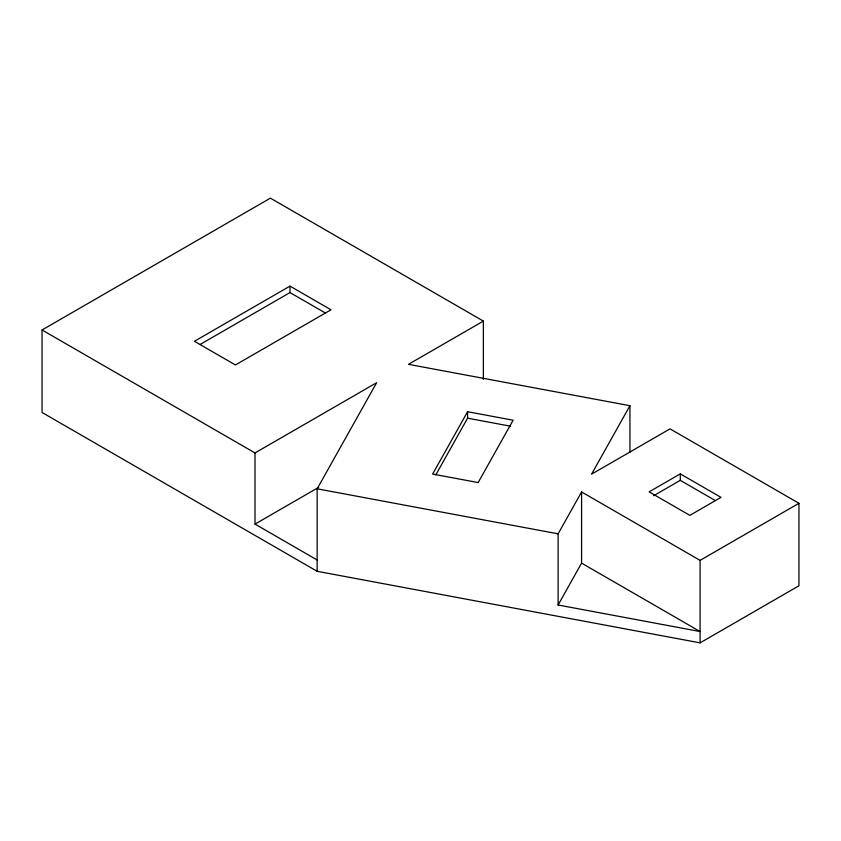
<?xml version="1.0" encoding="UTF-8"?>
<svg xmlns="http://www.w3.org/2000/svg" width="841" height="841" viewBox="0 0 841 841"><rect width="100%" height="100%" fill="white"/><g stroke="black" fill="none" stroke-linecap="round" stroke-linejoin="round"><path stroke-width="1.26" d="M317.152 571.302L317.152 488.81L376.631 382.718L255.012 452.931L42.05 329.977L42.05 412.468L317.152 571.302L700.09 642.86L798.95 585.778L798.95 503.286L670.035 428.868L591.549 474.177L629.941 405.709L408.484 364.332L483.365 321.094L483.365 379.323M467.585 411.712L432.631 474.061L478.161 482.566L513.115 420.216L467.585 411.712L467.585 418.177L435.817 474.86M581.583 491.953L581.583 563.123L700.09 631.538L558.109 605.005L558.109 533.835L581.583 491.953L700.09 560.369L798.95 503.286M558.109 605.005L581.583 563.123M42.05 329.977L270.403 198.14L483.365 321.094M289.987 286.108L194.418 341.288L235.427 364.962L330.997 309.793L289.987 286.108L289.987 292.573L200.105 344.474M255.012 452.931L255.012 524.101L318.665 487.349M680.285 473.872L649.126 491.859L689.841 515.365L721 497.378L680.285 473.872L680.285 480.337L715.344 500.584M653.583 495.759L680.285 480.337M467.585 418.177L510.592 426.208M317.152 488.81L558.109 533.835M289.987 292.573L325.456 313.062M255.012 524.101L317.152 559.98M700.09 560.369L700.09 642.86M629.941 405.709L629.941 452.29"/></g></svg>
